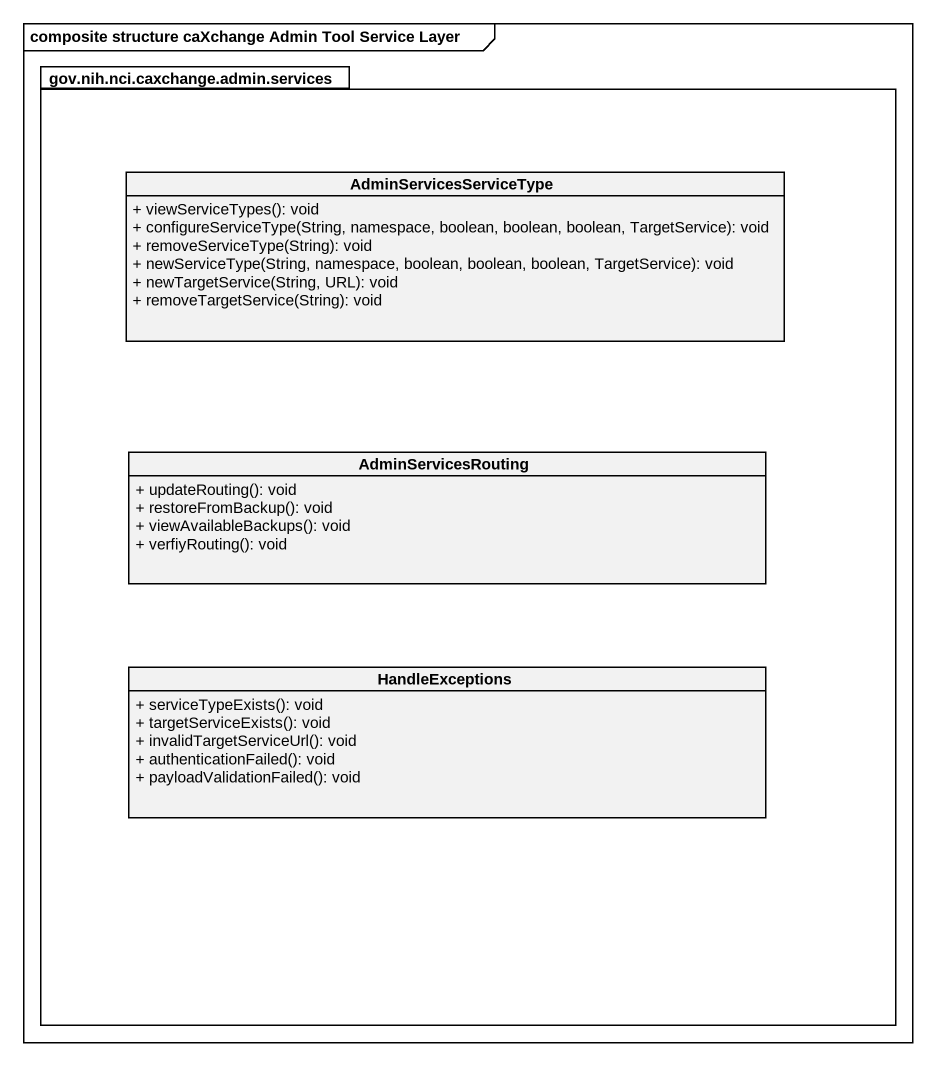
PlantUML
@startuml
mainframe composite structure caXchange Admin Tool Service Layer
hide circle
hide empty members
skinparam classAttributeIconSize 0
package "gov.nih.nci.caxchange.admin.services" as gov_nih_nci_caxchange_admin {
  class AdminServicesServiceType {
    + viewServiceTypes(): void
    + configureServiceType(String, namespace, boolean, boolean, boolean, TargetService): void
    + removeServiceType(String): void
    + newServiceType(String, namespace, boolean, boolean, boolean, TargetService): void
    + newTargetService(String, URL): void
    + removeTargetService(String): void
  }
  class AdminServicesRouting {
    + updateRouting(): void
    + restoreFromBackup(): void
    + viewAvailableBackups(): void
    + verfiyRouting(): void
  }
  class HandleExceptions {
    + serviceTypeExists(): void
    + targetServiceExists(): void
    + invalidTargetServiceUrl(): void
    + authenticationFailed(): void
    + payloadValidationFailed(): void
  }
}
@enduml
